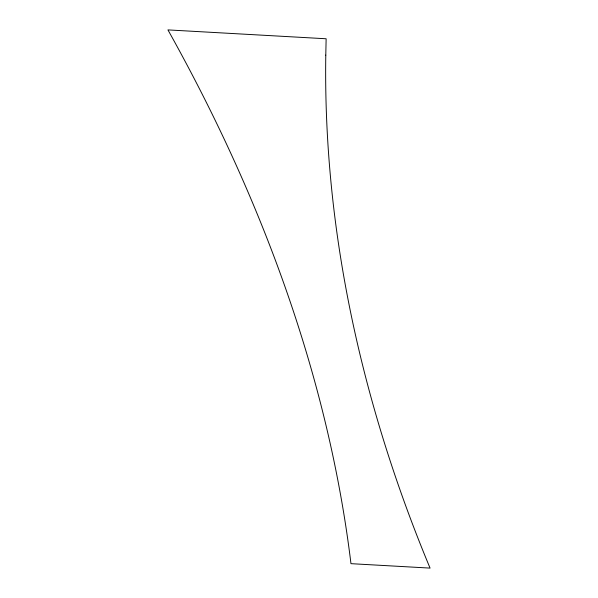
<?xml version="1.0" encoding="UTF-8"?>
<svg xmlns="http://www.w3.org/2000/svg" width="598" height="598" viewBox="0 0 598 598"><rect width="100%" height="100%" fill="white"/><g stroke="black" fill="none" stroke-linecap="round" stroke-linejoin="round"><path stroke-width="0.9" d="M325.79 55.106C323.04 231.105 362.485 406.117 430.067 568.1L350.966 563.667C328.093 375.387 260.152 194.821 167.933 29.9L326.134 38.765L325.79 55.106"/></g></svg>
